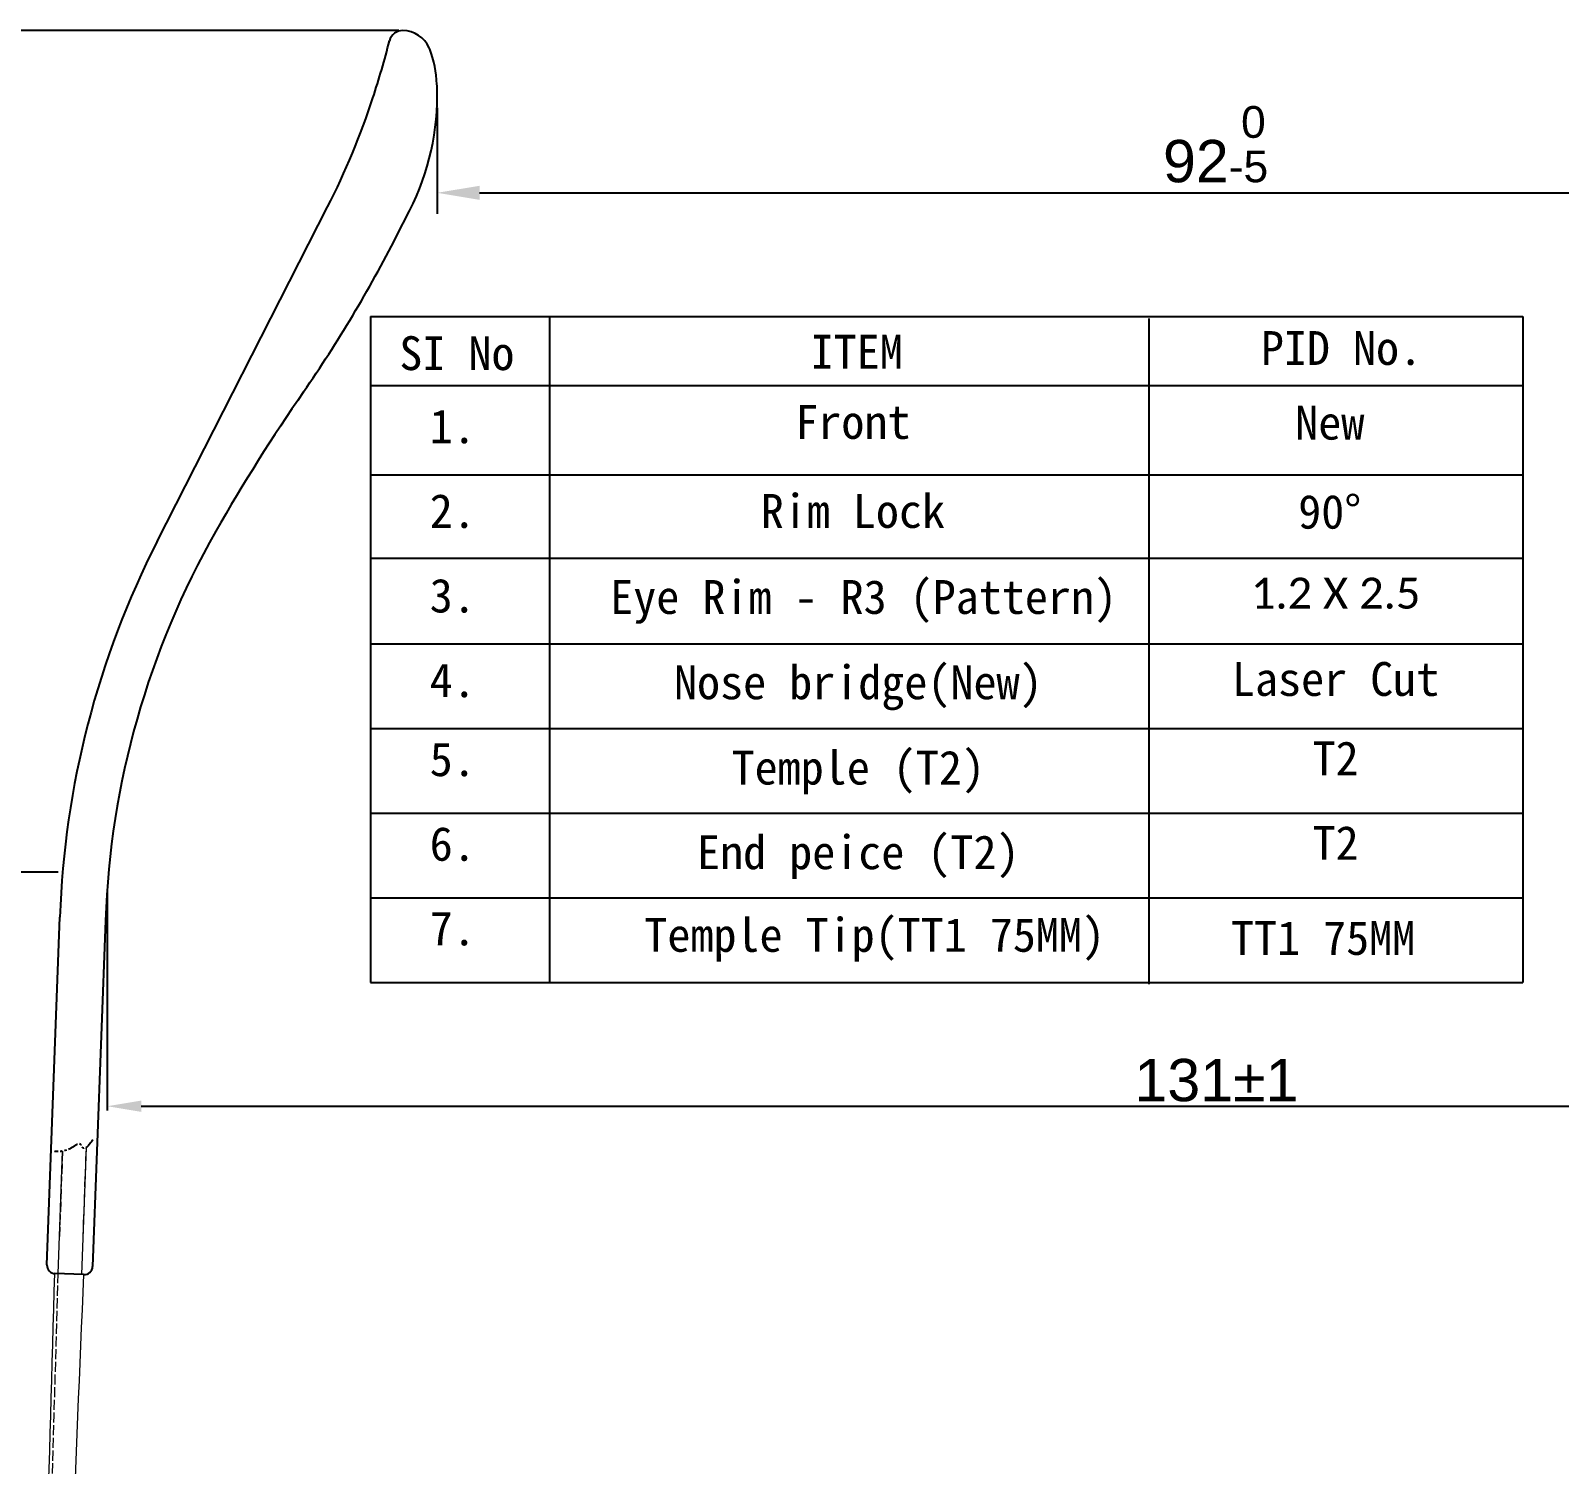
# Model space of a CAD drawing. Header units: millimetres. Extents: x 1233 to 2351, y 1180 to 1535.
# Drawn here: x 1523.7 to 1614, y 1366.5 to 1451.2 of the extents above; entities that cross this region are included whole.
import ezdxf

# ---------------------------------------------------------------- set-up
doc = ezdxf.new("R2010")
doc.units = ezdxf.units.MM
doc.linetypes.add('ACAD_ISO02W100', pattern=[15, 12, -3])
doc.linetypes.add('PHANTOM2', pattern=[1.25, 0.625, -0.125, 0.125, -0.125, 0.125, -0.125])
doc.layers.add('Dimension', color=3, linetype='Continuous')
doc.layers.add('标注', color=4, linetype='Continuous', lineweight=5)
doc.layers.add('绘图层', color=7, linetype='Continuous', lineweight=15)
doc.styles.get("Standard").update_dxf_attribs({"font": 'arial.ttf'})
doc.styles.add('宋体', font='SimSun.ttf')
doc.styles.add('样式 1', font='romant.shx')
doc.dimstyles.new('ISO-25$0', dxfattribs={"dimtxt": 2.5, "dimasz": 2.5, "dimexe": 0.5, "dimexo": 1, "dimgap": 1, "dimtad": 0, "dimtih": 1, "dimtoh": 1, "dimdec": 1, "dimzin": 10, "dimdsep": 46, "dimlunit": 6, "dimtxsty": '样式 1', "dimcen": 0, "dimclrd": 256, "dimclre": 256, "dimclrt": 7, "dimazin": 0, "dimtfac": 1, "dimtdec": 1, "dimtofl": 0, "dimtmove": 0, "dimatfit": 0, "dimfxl": 1, "dimtolj": 1, "dimtzin": 10, "dimarcsym": 0})
doc.dimstyles.new('Standard$0', dxfattribs={"dimtxt": 2.3, "dimasz": 2, "dimexe": 1, "dimexo": 1, "dimgap": 1, "dimtad": 0, "dimtih": 1, "dimtoh": 1, "dimdec": 1, "dimzin": 0, "dimdsep": 46, "dimtxsty": 'Standard', "dimcen": 0, "dimclrd": 4, "dimclre": 4, "dimclrt": 4, "dimadec": 1, "dimazin": 0, "dimtfac": 1, "dimtdec": 1, "dimtofl": 0, "dimtmove": 0, "dimatfit": 0, "dimfxl": 1, "dimtolj": 1, "dimtzin": 0, "dimarcsym": 0})

# ---------------------------------------------------------------- blocks, each defined once
blk = doc.blocks.new('*D184')
at = {"layer": 'Defpoints', "color": 0, "transparency": 16777216}
for p in [(1547.744, 1447.282), (1639.685, 1447.393), (1639.685, 1441.642)]:
    blk.add_point(p, dxfattribs=at)
at = {"layer": 'Dimension', "color": 0, "lineweight": -2, "transparency": 16777216}
for p, q in [((1547.744, 1446.657), (1547.744, 1440.392)), ((1639.685, 1446.768), (1639.685, 1440.392)), ((1550.244, 1441.642), (1637.185, 1441.642))]:
    blk.add_line(p, q, dxfattribs=at)
at = {"layer": 'Dimension', "color": 0, "transparency": 16777216}
for points in [[(1550.244, 1442.058), (1550.244, 1441.225), (1547.744, 1441.642)], [(1637.185, 1442.058), (1637.185, 1441.225), (1639.685, 1441.642)]]:
    blk.add_solid(points, dxfattribs=at)
at = {"layer": 'Dimension', "color": 0, "transparency": 16777216, "insert": (1593.718, 1444.499), "char_height": 2.5, "attachment_point": 5}
blk.add_mtext('92{\\H1.875;\\S 0^ -5;}', dxfattribs=at)
blk = doc.blocks.new('*D182')
at = {"layer": 'Defpoints', "color": 0, "ltscale": 1000, "transparency": 16777216}
for p in [(1508.444, 1451.229), (1545.729, 1451.229), (1593.937, 1285.364)]:
    blk.add_point(p, dxfattribs=at)
at = {"layer": 'Dimension', "color": 3, "lineweight": -2, "ltscale": 1000, "transparency": 16777216}
for p, q in [((1545.479, 1451.229), (1508.194, 1451.229)), ((1508.444, 1287.364), (1508.444, 1449.229)), ((1593.687, 1285.364), (1508.194, 1285.364))]:
    blk.add_line(p, q, dxfattribs=at)
at = {"layer": 'Dimension', "color": 3, "ltscale": 1000, "transparency": 16777216}
for points in [[(1508.111, 1449.229), (1508.778, 1449.229), (1508.444, 1451.229)], [(1508.111, 1287.364), (1508.778, 1287.364), (1508.444, 1285.364)]]:
    blk.add_solid(points, dxfattribs=at)
at = {"layer": 'Dimension', "ltscale": 1000, "transparency": 16777216, "insert": (1506.918, 1368.296), "char_height": 2.5, "attachment_point": 5, "rotation": 90}
blk.add_mtext('\\A1;166±2', dxfattribs=at)
blk = doc.blocks.new('*D268')
at = {"layer": 'Defpoints', "color": 0, "ltscale": 1000, "transparency": 16777216}
for p in [(1517.3, 1401.493), (1525.615, 1401.493), (1524.635, 1296.577)]:
    blk.add_point(p, dxfattribs=at)
at = {"layer": 'Dimension', "color": 3, "lineweight": -2, "ltscale": 1000, "transparency": 16777216}
for p, q in [((1525.365, 1401.493), (1517.05, 1401.493)), ((1517.3, 1298.577), (1517.3, 1399.493)), ((1524.385, 1296.577), (1517.05, 1296.577))]:
    blk.add_line(p, q, dxfattribs=at)
at = {"layer": 'Dimension', "color": 3, "ltscale": 1000, "transparency": 16777216}
for points in [[(1516.967, 1399.493), (1517.634, 1399.493), (1517.3, 1401.493)], [(1516.967, 1298.577), (1517.634, 1298.577), (1517.3, 1296.577)]]:
    blk.add_solid(points, dxfattribs=at)
at = {"layer": 'Dimension', "ltscale": 1000, "transparency": 16777216, "insert": (1515.774, 1349.035), "char_height": 2.5, "attachment_point": 5, "rotation": 90}
blk.add_mtext('\\A1;105±2', dxfattribs=at)
blk = doc.blocks.new('*D269')
at = {"layer": 'Defpoints', "color": 0, "ltscale": 1000, "transparency": 16777216}
for p in [(1528.26, 1400.646), (1659.279, 1398.651), (1659.279, 1387.672)]:
    blk.add_point(p, dxfattribs=at)
at = {"layer": 'Dimension', "color": 3, "lineweight": -2, "ltscale": 1000, "transparency": 16777216}
for p, q in [((1528.26, 1400.396), (1528.26, 1387.422)), ((1659.279, 1398.401), (1659.279, 1387.422)), ((1530.26, 1387.672), (1657.279, 1387.672))]:
    blk.add_line(p, q, dxfattribs=at)
at = {"layer": 'Dimension', "color": 3, "ltscale": 1000, "transparency": 16777216}
for points in [[(1530.26, 1388.005), (1530.26, 1387.339), (1528.26, 1387.672)], [(1657.279, 1388.005), (1657.279, 1387.339), (1659.279, 1387.672)]]:
    blk.add_solid(points, dxfattribs=at)
at = {"layer": 'Dimension', "ltscale": 1000, "transparency": 16777216, "insert": (1593.769, 1389.199), "char_height": 2.5, "attachment_point": 5}
blk.add_mtext('\\A1;131±1', dxfattribs=at)

msp = doc.modelspace()

# ---------------------------------------------------------------- linework, layer by layer
for p, q in [((1531.19949, 1421.04459), (1541.26958, 1440.80825)), ((1545.34846, 1439.08888), (1546.10974, 1440.58298)), ((1543.80582, 1434.32438), (1611.87219, 1434.32438)), ((1543.80582, 1434.32438), (1543.80582, 1394.98753)), ((1554.38275, 1434.32438), (1554.38275, 1394.98753)), ((1589.77933, 1434.21509), (1589.77933, 1394.87824)), ((1611.87219, 1434.32438), (1611.87219, 1394.98753)), ((1543.80582, 1430.24815), (1611.87219, 1430.24815)), ((1543.80582, 1424.98753), (1611.87219, 1424.98753)), ((1543.80582, 1420.06322), (1611.87219, 1420.06322)), ((1543.80582, 1414.98753), (1611.87219, 1414.98753)), ((1543.80582, 1409.98753), (1611.87219, 1409.98753)), ((1543.80582, 1404.98753), (1611.87219, 1404.98753)), ((1543.80582, 1399.98753), (1611.87219, 1399.98753)), ((1524.69246, 1378.29848), (1525.45513, 1398.83277)), ((1528.15043, 1398.65104), (1527.39075, 1378.20203)), ((1543.80582, 1394.98753), (1611.87219, 1394.98753)), ((1526.85839, 1377.72143), (1525.15943, 1377.78076))]:
    msp.add_line(p, q)
at = {"color": 251, "linetype": 'ACAD_ISO02W100', "lineweight": 13, "ltscale": 0.05}
for p, q in [((1526.83498, 1379.91613), (1527.02078, 1385.23669)), ((1525.61232, 1385.01904), (1525.43583, 1379.96499))]:
    msp.add_line(p, q, dxfattribs=at)
for centre, radius, start, end in [((1545.70431, 1450.42943), 0.8, 88.6313961, 165.6207742), ((1545.68124, 1449.46356), 1.76615, 25.2358858, 88.6313961), ((1492.57994, 1464.04893), 54.04241, 341.8877525, 345.6207742), ((1546.51431, 1449.85621), 0.84518, 19.59844, 25.2358858), ((1540.29812, 1447.64291), 7.44364, 3.1520811, 19.59844), ((1532.74464, 1447.39284), 15, 333, 1.8139471), ((1525.87028, 1447.17513), 21.87781, 1.8139471, 2.2976065), ((1501.17429, 1461.23783), 45, 333, 341.8877525), ((1474.06794, 1475.40812), 80, 325.3107721, 333), ((1630.88766, 1366.86461), 110.72, 145.3107721, 150.3464755), ((1578.11997, 1396.90607), 50, 150.3464755, 178), ((1578.42284, 1396.98309), 53, 153, 178), ((1525.19211, 1378.27992), 0.5, 177.8729439, 268), ((1526.89109, 1378.22059), 0.5, 268, 357.8724487)]:
    msp.add_arc(centre, radius, start, end)
msp.add_arc((-5682.55338, 1580.47979), 7210.76245, 358.122518414, 358.389122969, dxfattribs=at)
at = {"linetype": 'PHANTOM2'}
msp.add_spline([(1527.40214, 1385.68564), (1526.81113, 1385.22577), (1526.69475, 1385.40575), (1526.18072, 1385.22689), (1525.14635, 1384.98419)], degree=3, dxfattribs=at)
at = {"layer": '标注', "color": 0, "lineweight": 13, "ltscale": 5}
for p, q in [((1526.75846, 1377.72492), (1527.02078, 1385.23669)), ((1525.35931, 1377.77378), (1525.61232, 1385.01904)), ((1526.87364, 1377.72089), (1525.15943, 1377.78076))]:
    msp.add_line(p, q, dxfattribs=at)
for centre, radius, start, end in [((-5682.55338, 1580.47979), 7210.56245, 358.122491424, 358.389122969), ((6272.75586, 1172.27972), 4750.342, 177.52131212, 177.92497455)]:
    msp.add_arc(centre, radius, start, end, dxfattribs=at)

# ---------------------------------------------------------------- texts
at = {"layer": '绘图层', "color": 7, "linetype": 'ByBlock', "lineweight": 9, "char_height": 2, "attachment_point": 5, "style": '宋体'}
for s, insert, width in [('{\\fNSimSun|b1|i0|c0|p49;SI No}', (1548.90807, 1432.1506), 17.2791446), ('{\\fNSimSun|b1|i0|c0|p49;ITEM}', (1572.52017, 1432.25078), 17.2791446), ('{\\fNSimSun|b1|i0|c0|p49;PID No.}', (1601.15401, 1432.45534), 17.2791446), ('{\\fNSimSun|b0|i0|c0|p49;1.}', (1548.6618, 1427.82712), 17.2791446), ('{\\fNSimSun|b0|i0|c0|p49;Front }', (1572.29579, 1428.08774), 29.1416139), ('{\\fNSimSun|b0|i0|c0|p49;New}', (1600.46208, 1428.04224), 38.568739), ('{\\fNSimSun|b0|i0|c0|p49;2.}', (1548.6618, 1422.82712), 17.2791446), ('{\\fNSimSun|b0|i0|c0|p49;Rim Lock }', (1572.29579, 1422.82712), 29.1416139), ('{\\fNSimSun|b0|i0|c0|p49;90%%D}', (1600.46208, 1422.78161), 38.568739), ('{\\fNSimSun|b0|i0|c0|p49;3.}', (1548.6618, 1417.82712), 17.2791446), ('{\\fNSimSun|b0|i0|c0|p49;Eye Rim - R3 (Pattern)}', (1572.92902, 1417.46761), 36.8108607), ('{\\fCalibri|b0|i0|c0|p34;\\H0.91667x;\\C256;1.2 X 2.5}', (1600.80817, 1417.97487), 30.9738515), ('{\\fNSimSun|b0|i0|c0|p49;4.}', (1548.6618, 1412.82712), 17.2791446), ('{\\fNSimSun|b0|i0|c0|p49;Nose bridge(New) }', (1572.61447, 1412.39193), 34.7984181), ('{\\fNSimSun|b0|i0|c0|p49;Laser Cut}', (1600.80817, 1412.89919), 30.9738515), ('{\\fNSimSun|b0|i0|c0|p49;5.}', (1548.6618, 1408.15869), 17.2791446), ('{\\fNSimSun|b0|i0|c0|p49;Temple (T2)}', (1572.61447, 1407.39193), 27.7474168), ('{\\fNSimSun|b0|i0|c0|p49;T2}', (1600.80817, 1408.23076), 30.9738515), ('{\\fNSimSun|b0|i0|c0|p49;T2}', (1600.80817, 1403.23076), 30.9738515), ('{\\fNSimSun|b0|i0|c0|p49;6.}', (1548.6618, 1403.15869), 17.2791446), ('{\\fNSimSun|b0|i0|c0|p49;End peice (T2)}', (1572.61447, 1402.39193), 30.0489396), ('{\\fNSimSun|b0|i0|c0|p49;7.}', (1548.6618, 1398.15869), 17.2791446), ('{\\fNSimSun|b0|i0|c0|p49; Temple Tip(TT1 75MM)}', (1572.90216, 1397.50855), 30.0489396)]:
    msp.add_mtext(s, dxfattribs=dict(at, insert=insert, width=width))
at = {"layer": '绘图层', "color": 7, "linetype": 'ByBlock', "lineweight": 9, "insert": (1600.07047, 1397.59543), "char_height": 2, "attachment_point": 5, "style": '宋体'}
msp.add_mtext_dynamic_manual_height_columns('TT1 75MM', width=18.9887795, gutter_width=12.5, heights=[1.42604], dxfattribs=at)

# ---------------------------------------------------------------- dimensions: what is measured, and where the dimension line sits
at = {"layer": 'Dimension', "color": 40, "ltscale": 1000, "true_color": 0xf8d731}
for base, p1, p2, picture, middle in [((1508.44439, 1451.22907), (1593.93734, 1285.36358), (1545.72869, 1451.22907), '*D182', (1506.91796, 1368.29633)), ((1517.30023, 1401.49318), (1524.63508, 1296.57687), (1525.61508, 1401.49318), '*D268', (1515.7738, 1349.03503))]:
    dim = msp.add_linear_dim(base=base, p1=p1, p2=p2, angle=90, dimstyle='Standard$0', override={"dimtxt": 2.5, "dimexe": 0.25, "dimexo": 0.25, "dimgap": 0.25, "dimtad": 1, "dimtih": 0, "dimtoh": 0, "dimdec": 0, "dimclrd": 3, "dimclre": 3, "dimclrt": 256, "dimadec": 0, "dimtol": 1, "dimtp": 2, "dimtm": 2, "dimtdec": 0, "dimatfit": 3, "dimfxl": 1.25, "dimarcsym": 2}, dxfattribs=at)
    dim.commit()
    dim.dimension.update_dxf_attribs({"geometry": picture, "text_midpoint": middle})
at = {"layer": 'Dimension'}
dim = msp.add_linear_dim(base=(1639.68463, 1441.64177), p1=(1547.74424, 1447.28224), p2=(1639.68463, 1447.39284), dimstyle='ISO-25$0', override={"dimexe": 1.25, "dimexo": 0.625, "dimgap": 0.625, "dimtad": 1, "dimtih": 0, "dimtoh": 0, "dimdec": 0, "dimzin": 8, "dimlunit": 2, "dimtxsty": 'Standard', "dimcen": 2.5, "dimclrd": 0, "dimclre": 0, "dimclrt": 0, "dimadec": 0, "dimtol": 1, "dimtm": 5, "dimtfac": 0.75, "dimtdec": 2, "dimtofl": 1, "dimatfit": 3, "dimtolj": 0, "dimtzin": 8}, dxfattribs=at)
dim.commit()
dim.dimension.update_dxf_attribs({"geometry": '*D184', "text_midpoint": (1593.7184, 1441.64177), "dimtype": 160})
at = {"layer": 'Dimension', "color": 40, "ltscale": 1000, "true_color": 0xf8d731}
dim = msp.add_linear_dim(base=(1659.27885, 1387.67187), p1=(1528.26006, 1400.64637), p2=(1659.27885, 1398.65104), dimstyle='Standard$0', override={"dimtxt": 2.5, "dimexe": 0.25, "dimexo": 0.25, "dimgap": 0.25, "dimtad": 1, "dimtih": 0, "dimtoh": 0, "dimdec": 0, "dimclrd": 3, "dimclre": 3, "dimclrt": 256, "dimadec": 0, "dimtol": 1, "dimtp": 1, "dimtm": 1, "dimtdec": 0, "dimatfit": 3, "dimfxl": 1.25, "dimarcsym": 2}, dxfattribs=at)
dim.commit()
dim.dimension.update_dxf_attribs({"geometry": '*D269', "text_midpoint": (1593.76946, 1389.19916)})

doc.saveas('drawing.dxf')
